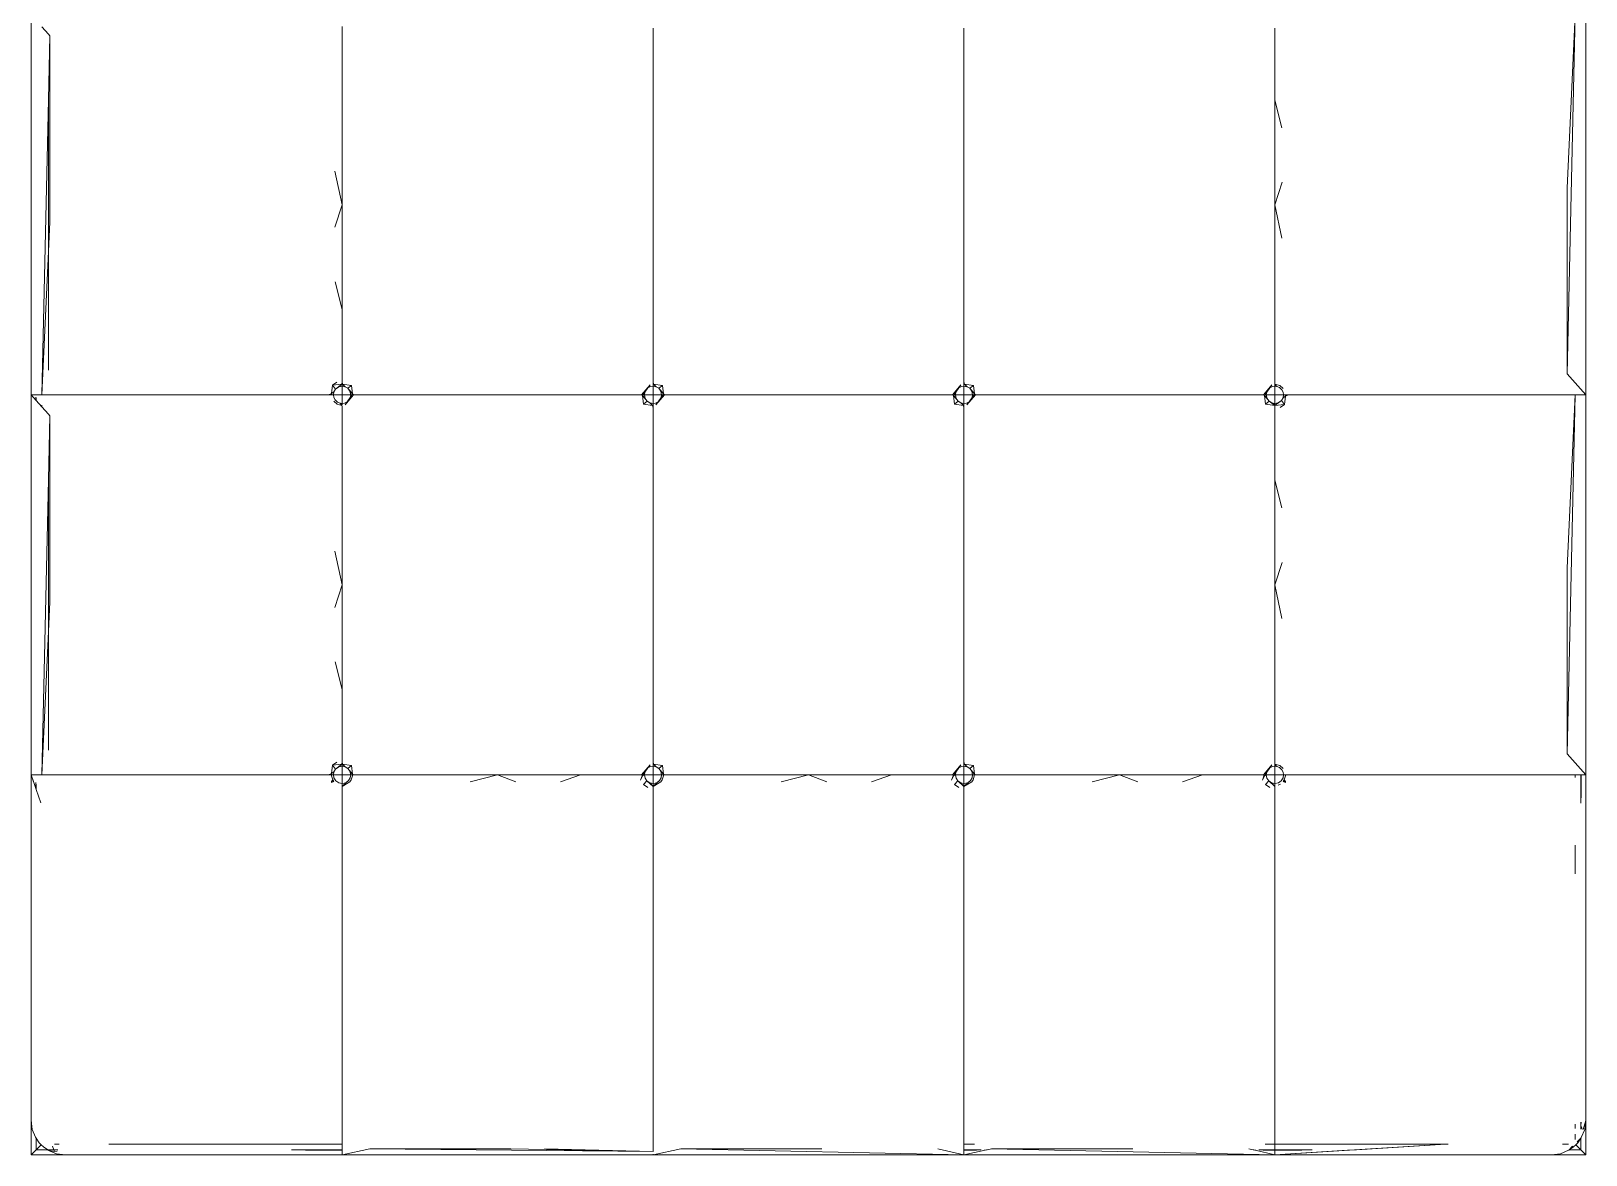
# Model space of a CAD drawing. Header units: metres. Extents: x 44.7 to 67.2, y 8.3 to 25.4.
# Drawn here: x 61.1624 to 61.6124, y 16.4365 to 16.7617 of the extents above; entities that cross this region are included whole.
import ezdxf

# ---------------------------------------------------------------- set-up
doc = ezdxf.new("R2010")
doc.units = ezdxf.units.M
doc.layers.add('0A_MOBILIARIO', color=6, linetype='Continuous', lineweight=5)

msp = doc.modelspace()

# ---------------------------------------------------------------- linework, layer by layer
at = {"layer": '0A_MOBILIARIO'}
for p, q in [((61.16244, 16.76647), (61.16244, 16.65647)), ((61.16249, 16.65647), (61.16244, 16.76647)), ((61.16552, 16.763), (61.16744, 16.76085)), ((61.25244, 16.76312), (61.25244, 16.71147)), ((61.34244, 16.76257), (61.34244, 16.66037)), ((61.43244, 16.66037), (61.43244, 16.76257)), ((61.52244, 16.76257), (61.52244, 16.74176)), ((61.60703, 16.66254), (61.60932, 16.76647)), ((61.60705, 16.71638), (61.60932, 16.76647)), ((61.61239, 16.76647), (61.61244, 16.65647)), ((61.61244, 16.65647), (61.61244, 16.76647)), ((61.16744, 16.76093), (61.16744, 16.76085)), ((61.16744, 16.76085), (61.16784, 16.7604)), ((61.16784, 16.7604), (61.16744, 16.74198)), ((61.16784, 16.7604), (61.16782, 16.70656)), ((61.16744, 16.74198), (61.16556, 16.65647)), ((61.16744, 16.74198), (61.16744, 16.698)), ((61.52244, 16.71147), (61.52244, 16.74176)), ((61.52244, 16.74176), (61.52446, 16.73379)), ((61.25039, 16.72117), (61.25244, 16.71147)), ((61.52449, 16.71798), (61.52244, 16.71147)), ((61.60703, 16.66254), (61.60705, 16.71638)), ((61.25038, 16.70496), (61.25244, 16.71147)), ((61.25244, 16.71147), (61.25244, 16.68118)), ((61.52448, 16.70177), (61.52244, 16.71147)), ((61.52244, 16.71147), (61.52244, 16.65982)), ((61.16782, 16.70656), (61.16744, 16.698)), ((61.16744, 16.698), (61.16556, 16.65647)), ((61.16744, 16.698), (61.16744, 16.66361)), ((61.25244, 16.68118), (61.25041, 16.68915)), ((61.25244, 16.68118), (61.25244, 16.66037)), ((61.24939, 16.65688), (61.24967, 16.65924)), ((61.24967, 16.65924), (61.25094, 16.6601)), ((61.24967, 16.65924), (61.25054, 16.65985)), ((61.24967, 16.65924), (61.2524, 16.65957)), ((61.24967, 16.65924), (61.25057, 16.65813)), ((61.25054, 16.65985), (61.25094, 16.6601)), ((61.2524, 16.65957), (61.25057, 16.65813)), ((61.2524, 16.65957), (61.25147, 16.65877)), ((61.25244, 16.66037), (61.2524, 16.65957)), ((61.25244, 16.65934), (61.2524, 16.65957)), ((61.25254, 16.65957), (61.2524, 16.65957)), ((61.25244, 16.66037), (61.25254, 16.65957)), ((61.25244, 16.65934), (61.25244, 16.66037)), ((61.25244, 16.65982), (61.25244, 16.66037)), ((61.25244, 16.65934), (61.25244, 16.65982)), ((61.25244, 16.65982), (61.25254, 16.65957)), ((61.25244, 16.65934), (61.25254, 16.65957)), ((61.25254, 16.65957), (61.25244, 16.65897)), ((61.25244, 16.65897), (61.25244, 16.65934)), ((61.25254, 16.65957), (61.25515, 16.6592)), ((61.25332, 16.65881), (61.25254, 16.65957)), ((61.25515, 16.6592), (61.25409, 16.65835)), ((61.25515, 16.6592), (61.2555, 16.65671)), ((61.3391, 16.65647), (61.34157, 16.65941)), ((61.34015, 16.65747), (61.34157, 16.65941)), ((61.34157, 16.65941), (61.34092, 16.65846)), ((61.34244, 16.66037), (61.34254, 16.65957)), ((61.34244, 16.66037), (61.34244, 16.65934)), ((61.34244, 16.65982), (61.34254, 16.65957)), ((61.34244, 16.65934), (61.34254, 16.65957)), ((61.34244, 16.65934), (61.34244, 16.65897)), ((61.34254, 16.65957), (61.34515, 16.6592)), ((61.34332, 16.65881), (61.34254, 16.65957)), ((61.34515, 16.6592), (61.34409, 16.65835)), ((61.34515, 16.6592), (61.3455, 16.65671)), ((61.4291, 16.65647), (61.43157, 16.65941)), ((61.43015, 16.65747), (61.43157, 16.65941)), ((61.43157, 16.65941), (61.43092, 16.65846)), ((61.43244, 16.66037), (61.43254, 16.65957)), ((61.43244, 16.66037), (61.43244, 16.65934)), ((61.43244, 16.65982), (61.43254, 16.65957)), ((61.43244, 16.65934), (61.43254, 16.65957)), ((61.43244, 16.65897), (61.43244, 16.65934)), ((61.43254, 16.65957), (61.43515, 16.6592)), ((61.43332, 16.65881), (61.43254, 16.65957)), ((61.43515, 16.6592), (61.43409, 16.65835)), ((61.43515, 16.6592), (61.4355, 16.65671)), ((61.5191, 16.65647), (61.52157, 16.65941)), ((61.52015, 16.65747), (61.52157, 16.65941)), ((61.52157, 16.65941), (61.52092, 16.65846)), ((61.52244, 16.65982), (61.52245, 16.65958)), ((61.52244, 16.65982), (61.52245, 16.65958)), ((61.52245, 16.65958), (61.52244, 16.65934)), ((61.52245, 16.65958), (61.52244, 16.65934)), ((61.52244, 16.65934), (61.52244, 16.65897)), ((61.52301, 16.65891), (61.52244, 16.65934)), ((61.52245, 16.65958), (61.52385, 16.6592)), ((61.52245, 16.65958), (61.52301, 16.65891)), ((61.52486, 16.65833), (61.52385, 16.6592)), ((61.60703, 16.66254), (61.61244, 16.65647)), ((61.61239, 16.65647), (61.60703, 16.66254)), ((61.16249, 16.65647), (61.16244, 16.65647)), ((61.16244, 16.65647), (61.16244, 16.54647)), ((61.16249, 16.54647), (61.16244, 16.65647)), ((61.16378, 16.65496), (61.16244, 16.65647)), ((61.16249, 16.65647), (61.16378, 16.65496)), ((61.16249, 16.65647), (61.16556, 16.65647)), ((61.16378, 16.65496), (61.16378, 16.65577)), ((61.1639, 16.65482), (61.16378, 16.65496)), ((61.1639, 16.65482), (61.1639, 16.65561)), ((61.16552, 16.65303), (61.1639, 16.65482)), ((61.24853, 16.65647), (61.16556, 16.65647)), ((61.24853, 16.65647), (61.24939, 16.65688)), ((61.24853, 16.65647), (61.24958, 16.65647)), ((61.2491, 16.65647), (61.24939, 16.65688)), ((61.25008, 16.65731), (61.24939, 16.65688)), ((61.24958, 16.65647), (61.24939, 16.65688)), ((61.24958, 16.65647), (61.24994, 16.65647)), ((61.25008, 16.65731), (61.24994, 16.65647)), ((61.24994, 16.65647), (61.25244, 16.65647)), ((61.24994, 16.65647), (61.25005, 16.65571)), ((61.25001, 16.65461), (61.25102, 16.65374)), ((61.25005, 16.65571), (61.25041, 16.65501)), ((61.25057, 16.65813), (61.25008, 16.65731)), ((61.25041, 16.65501), (61.25116, 16.65432)), ((61.25147, 16.65877), (61.25057, 16.65813)), ((61.25244, 16.65897), (61.25147, 16.65877)), ((61.25332, 16.65881), (61.25244, 16.65897)), ((61.25244, 16.65647), (61.25244, 16.65897)), ((61.25244, 16.65647), (61.25494, 16.65647)), ((61.25244, 16.65397), (61.25244, 16.65647)), ((61.25577, 16.65647), (61.2533, 16.65353)), ((61.25473, 16.65547), (61.2533, 16.65353)), ((61.25409, 16.65835), (61.25332, 16.65881)), ((61.25395, 16.65448), (61.25478, 16.65571)), ((61.25395, 16.65448), (61.25473, 16.65547)), ((61.25468, 16.65757), (61.25409, 16.65835)), ((61.2555, 16.65671), (61.25409, 16.65835)), ((61.25494, 16.65647), (61.25468, 16.65757)), ((61.2555, 16.65671), (61.25468, 16.65757)), ((61.25473, 16.65547), (61.25529, 16.65647)), ((61.25473, 16.65547), (61.25478, 16.65571)), ((61.25478, 16.65571), (61.25494, 16.65647)), ((61.25478, 16.65571), (61.25529, 16.65647)), ((61.25494, 16.65647), (61.25529, 16.65647)), ((61.25529, 16.65647), (61.2555, 16.65671)), ((61.25529, 16.65647), (61.25577, 16.65647)), ((61.2555, 16.65671), (61.25577, 16.65647)), ((61.25577, 16.65647), (61.3391, 16.65647)), ((61.3391, 16.65647), (61.33959, 16.65647)), ((61.33938, 16.65623), (61.3391, 16.65647)), ((61.33959, 16.65647), (61.33938, 16.65623)), ((61.33938, 16.65623), (61.34019, 16.65537)), ((61.33938, 16.65623), (61.34079, 16.65459)), ((61.33973, 16.65374), (61.33938, 16.65623)), ((61.34015, 16.65747), (61.33959, 16.65647)), ((61.3401, 16.65722), (61.33959, 16.65647)), ((61.33959, 16.65647), (61.33994, 16.65647)), ((61.33973, 16.65374), (61.34079, 16.65459)), ((61.3401, 16.65722), (61.33994, 16.65647)), ((61.33994, 16.65647), (61.34019, 16.65537)), ((61.33994, 16.65647), (61.34244, 16.65647)), ((61.34092, 16.65846), (61.3401, 16.65722)), ((61.34015, 16.65747), (61.3401, 16.65722)), ((61.34092, 16.65846), (61.34015, 16.65747)), ((61.34019, 16.65537), (61.34079, 16.65459)), ((61.34079, 16.65459), (61.34155, 16.65413)), ((61.34174, 16.65887), (61.34092, 16.65846)), ((61.34244, 16.65897), (61.34174, 16.65887)), ((61.34332, 16.65881), (61.34244, 16.65897)), ((61.34244, 16.65897), (61.34244, 16.65647)), ((61.34244, 16.65647), (61.34244, 16.65397)), ((61.34494, 16.65647), (61.34244, 16.65647)), ((61.34577, 16.65647), (61.3433, 16.65353)), ((61.34473, 16.65547), (61.3433, 16.65353)), ((61.34409, 16.65835), (61.34332, 16.65881)), ((61.34395, 16.65448), (61.34478, 16.65571)), ((61.34395, 16.65448), (61.34473, 16.65547)), ((61.34468, 16.65757), (61.34409, 16.65835)), ((61.3455, 16.65671), (61.34409, 16.65835)), ((61.34494, 16.65647), (61.34468, 16.65757)), ((61.3455, 16.65671), (61.34468, 16.65757)), ((61.34473, 16.65547), (61.34529, 16.65647)), ((61.34473, 16.65547), (61.34478, 16.65571)), ((61.34478, 16.65571), (61.34494, 16.65647)), ((61.34478, 16.65571), (61.34529, 16.65647)), ((61.34529, 16.65647), (61.34494, 16.65647)), ((61.34529, 16.65647), (61.3455, 16.65671)), ((61.34577, 16.65647), (61.34529, 16.65647)), ((61.3455, 16.65671), (61.34577, 16.65647)), ((61.4291, 16.65647), (61.34577, 16.65647)), ((61.42959, 16.65647), (61.4291, 16.65647)), ((61.42938, 16.65623), (61.4291, 16.65647)), ((61.42959, 16.65647), (61.42938, 16.65623)), ((61.42938, 16.65623), (61.43019, 16.65537)), ((61.42938, 16.65623), (61.43079, 16.65459)), ((61.42973, 16.65374), (61.42938, 16.65623)), ((61.43015, 16.65747), (61.42959, 16.65647)), ((61.4301, 16.65722), (61.42959, 16.65647)), ((61.42994, 16.65647), (61.42959, 16.65647)), ((61.42973, 16.65374), (61.43079, 16.65459)), ((61.4301, 16.65722), (61.42994, 16.65647)), ((61.42994, 16.65647), (61.43019, 16.65537)), ((61.43244, 16.65647), (61.42994, 16.65647)), ((61.43092, 16.65846), (61.4301, 16.65722)), ((61.43015, 16.65747), (61.4301, 16.65722)), ((61.43092, 16.65846), (61.43015, 16.65747)), ((61.43019, 16.65537), (61.43079, 16.65459)), ((61.43079, 16.65459), (61.43155, 16.65413)), ((61.43174, 16.65887), (61.43092, 16.65846)), ((61.43244, 16.65897), (61.43174, 16.65887)), ((61.43244, 16.65647), (61.43244, 16.65897)), ((61.43332, 16.65881), (61.43244, 16.65897)), ((61.43244, 16.65647), (61.43494, 16.65647)), ((61.43244, 16.65397), (61.43244, 16.65647)), ((61.43577, 16.65647), (61.4333, 16.65353)), ((61.43473, 16.65547), (61.4333, 16.65353)), ((61.43409, 16.65835), (61.43332, 16.65881)), ((61.43395, 16.65448), (61.43478, 16.65571)), ((61.43395, 16.65448), (61.43473, 16.65547)), ((61.43468, 16.65757), (61.43409, 16.65835)), ((61.4355, 16.65671), (61.43409, 16.65835)), ((61.43494, 16.65647), (61.43468, 16.65757)), ((61.4355, 16.65671), (61.43468, 16.65757)), ((61.43473, 16.65547), (61.43529, 16.65647)), ((61.43473, 16.65547), (61.43478, 16.65571)), ((61.43478, 16.65571), (61.43494, 16.65647)), ((61.43478, 16.65571), (61.43529, 16.65647)), ((61.43494, 16.65647), (61.43529, 16.65647)), ((61.43529, 16.65647), (61.4355, 16.65671)), ((61.43529, 16.65647), (61.43577, 16.65647)), ((61.4355, 16.65671), (61.43577, 16.65647)), ((61.43577, 16.65647), (61.5191, 16.65647)), ((61.5191, 16.65647), (61.51959, 16.65647)), ((61.51938, 16.65623), (61.5191, 16.65647)), ((61.51959, 16.65647), (61.51938, 16.65623)), ((61.51938, 16.65623), (61.52019, 16.65537)), ((61.51938, 16.65623), (61.52079, 16.65459)), ((61.51973, 16.65374), (61.51938, 16.65623)), ((61.52015, 16.65747), (61.51959, 16.65647)), ((61.5201, 16.65722), (61.51959, 16.65647)), ((61.51959, 16.65647), (61.51994, 16.65647)), ((61.51973, 16.65374), (61.52079, 16.65459)), ((61.5201, 16.65722), (61.51994, 16.65647)), ((61.51994, 16.65647), (61.52019, 16.65537)), ((61.51994, 16.65647), (61.52244, 16.65647)), ((61.52092, 16.65846), (61.5201, 16.65722)), ((61.52015, 16.65747), (61.5201, 16.65722)), ((61.52092, 16.65846), (61.52015, 16.65747)), ((61.52019, 16.65537), (61.52079, 16.65459)), ((61.52079, 16.65459), (61.52155, 16.65413)), ((61.52079, 16.65459), (61.52244, 16.65337)), ((61.52174, 16.65887), (61.52092, 16.65846)), ((61.52244, 16.65897), (61.52174, 16.65887)), ((61.52244, 16.65897), (61.52244, 16.65647)), ((61.52301, 16.65891), (61.52244, 16.65897)), ((61.52244, 16.65647), (61.52494, 16.65647)), ((61.52244, 16.65397), (61.52244, 16.65647)), ((61.52244, 16.65337), (61.5243, 16.65481)), ((61.52372, 16.65862), (61.52301, 16.65891)), ((61.52341, 16.65417), (61.5243, 16.65481)), ((61.52447, 16.65793), (61.52372, 16.65862)), ((61.5243, 16.65481), (61.52479, 16.65563)), ((61.5252, 16.6537), (61.5243, 16.65481)), ((61.52482, 16.65723), (61.52447, 16.65793)), ((61.52479, 16.65563), (61.52494, 16.65647)), ((61.52479, 16.65563), (61.52549, 16.65606)), ((61.52494, 16.65647), (61.52482, 16.65723)), ((61.52494, 16.65647), (61.52529, 16.65647)), ((61.52549, 16.65606), (61.5252, 16.6537)), ((61.52529, 16.65647), (61.52549, 16.65606)), ((61.52529, 16.65647), (61.52635, 16.65647)), ((61.52635, 16.65647), (61.52549, 16.65606)), ((61.52577, 16.65647), (61.52549, 16.65606)), ((61.52635, 16.65647), (61.60932, 16.65647)), ((61.60703, 16.55254), (61.60932, 16.65647)), ((61.60705, 16.60638), (61.60932, 16.65647)), ((61.61239, 16.65647), (61.60932, 16.65647)), ((61.61244, 16.65647), (61.61239, 16.65647)), ((61.61239, 16.65647), (61.61244, 16.54647)), ((61.61244, 16.54647), (61.61244, 16.65647)), ((61.16552, 16.65346), (61.16552, 16.65303)), ((61.16552, 16.65303), (61.16552, 16.653)), ((61.16552, 16.653), (61.16744, 16.65085)), ((61.16744, 16.65093), (61.16744, 16.65085)), ((61.16744, 16.65085), (61.16784, 16.6504)), ((61.16784, 16.6504), (61.16744, 16.63199)), ((61.16784, 16.6504), (61.16782, 16.59656)), ((61.25242, 16.65336), (61.25102, 16.65374)), ((61.25116, 16.65432), (61.25187, 16.65403)), ((61.25187, 16.65403), (61.25244, 16.65397)), ((61.25242, 16.65336), (61.25187, 16.65403)), ((61.25187, 16.65403), (61.25244, 16.65359)), ((61.25242, 16.65336), (61.25244, 16.65359)), ((61.25242, 16.65336), (61.25244, 16.65359)), ((61.25244, 16.65312), (61.25242, 16.65336)), ((61.25244, 16.65312), (61.25242, 16.65336)), ((61.25244, 16.65397), (61.25313, 16.65407)), ((61.25244, 16.65359), (61.25244, 16.65397)), ((61.25244, 16.60147), (61.25244, 16.65312)), ((61.25313, 16.65407), (61.25395, 16.65448)), ((61.2533, 16.65353), (61.25395, 16.65448)), ((61.34233, 16.65337), (61.33973, 16.65374)), ((61.34155, 16.65413), (61.34244, 16.65397)), ((61.34155, 16.65413), (61.34233, 16.65337)), ((61.34244, 16.65359), (61.34233, 16.65337)), ((61.34244, 16.65257), (61.34233, 16.65337)), ((61.34244, 16.65312), (61.34233, 16.65337)), ((61.34244, 16.65397), (61.34313, 16.65407)), ((61.34244, 16.65397), (61.34244, 16.65359)), ((61.34244, 16.65257), (61.34244, 16.65359)), ((61.34244, 16.65257), (61.34244, 16.55037)), ((61.34313, 16.65407), (61.34395, 16.65448)), ((61.3433, 16.65353), (61.34395, 16.65448)), ((61.43233, 16.65337), (61.42973, 16.65374)), ((61.43155, 16.65413), (61.43244, 16.65397)), ((61.43155, 16.65413), (61.43233, 16.65337)), ((61.43244, 16.65359), (61.43233, 16.65337)), ((61.43244, 16.65257), (61.43233, 16.65337)), ((61.43244, 16.65312), (61.43233, 16.65337)), ((61.43244, 16.65397), (61.43313, 16.65407)), ((61.43244, 16.65359), (61.43244, 16.65397)), ((61.43244, 16.65257), (61.43244, 16.65359)), ((61.43244, 16.55037), (61.43244, 16.65257)), ((61.43313, 16.65407), (61.43395, 16.65448)), ((61.4333, 16.65353), (61.43395, 16.65448)), ((61.52244, 16.65337), (61.51973, 16.65374)), ((61.52155, 16.65413), (61.52244, 16.65397)), ((61.52155, 16.65413), (61.52244, 16.65359)), ((61.52155, 16.65413), (61.52244, 16.65337)), ((61.52244, 16.65397), (61.52341, 16.65417)), ((61.52244, 16.65337), (61.52341, 16.65417)), ((61.52244, 16.65397), (61.52244, 16.65359)), ((61.5252, 16.6537), (61.52244, 16.65337)), ((61.52244, 16.65337), (61.52244, 16.65359)), ((61.52244, 16.65359), (61.52244, 16.65312)), ((61.52244, 16.65359), (61.52244, 16.65337)), ((61.52244, 16.63176), (61.52244, 16.65337)), ((61.52244, 16.65312), (61.52244, 16.65337)), ((61.52244, 16.65312), (61.52244, 16.65257)), ((61.5252, 16.6537), (61.52393, 16.65284)), ((61.52434, 16.65309), (61.52393, 16.65284)), ((61.5252, 16.6537), (61.52434, 16.65309)), ((61.16744, 16.63199), (61.16556, 16.54647)), ((61.16744, 16.63199), (61.16744, 16.58801)), ((61.52244, 16.63176), (61.52446, 16.62379)), ((61.52244, 16.63176), (61.52244, 16.60147)), ((61.25039, 16.61117), (61.25244, 16.60147)), ((61.52449, 16.60798), (61.52244, 16.60147)), ((61.60703, 16.55254), (61.60705, 16.60638)), ((61.25038, 16.59496), (61.25244, 16.60147)), ((61.25244, 16.60147), (61.25244, 16.57118)), ((61.52448, 16.59177), (61.52244, 16.60147)), ((61.52244, 16.60147), (61.52244, 16.54983)), ((61.16782, 16.59656), (61.16744, 16.58801)), ((61.16744, 16.58801), (61.16556, 16.54647)), ((61.16744, 16.58801), (61.16744, 16.55361)), ((61.25244, 16.57118), (61.25041, 16.57915)), ((61.25244, 16.55037), (61.25244, 16.57118)), ((61.60703, 16.55254), (61.61244, 16.54647)), ((61.61239, 16.54647), (61.60703, 16.55254)), ((61.24852, 16.54647), (61.24939, 16.54688)), ((61.2491, 16.54647), (61.24939, 16.54688)), ((61.24939, 16.54688), (61.24967, 16.54924)), ((61.25008, 16.54731), (61.24939, 16.54688)), ((61.24958, 16.54647), (61.24939, 16.54688)), ((61.24967, 16.54924), (61.25094, 16.5501)), ((61.24967, 16.54924), (61.25054, 16.54985)), ((61.24967, 16.54924), (61.2524, 16.54957)), ((61.24967, 16.54924), (61.25057, 16.54813)), ((61.25008, 16.54731), (61.24994, 16.54647)), ((61.25057, 16.54813), (61.25008, 16.54731)), ((61.25054, 16.54985), (61.25094, 16.5501)), ((61.2524, 16.54957), (61.25057, 16.54813)), ((61.25147, 16.54877), (61.25057, 16.54813)), ((61.2524, 16.54957), (61.25147, 16.54877)), ((61.25244, 16.54897), (61.25147, 16.54877)), ((61.25244, 16.55037), (61.2524, 16.54957)), ((61.25244, 16.54934), (61.2524, 16.54957)), ((61.25254, 16.54957), (61.2524, 16.54957)), ((61.25244, 16.55037), (61.25254, 16.54957)), ((61.25244, 16.54934), (61.25244, 16.55037)), ((61.25244, 16.54982), (61.25244, 16.55037)), ((61.25244, 16.54934), (61.25244, 16.54982)), ((61.25244, 16.54982), (61.25254, 16.54957)), ((61.25244, 16.54934), (61.25254, 16.54957)), ((61.25254, 16.54957), (61.25244, 16.54897)), ((61.25244, 16.54897), (61.25244, 16.54934)), ((61.25332, 16.54881), (61.25244, 16.54897)), ((61.25244, 16.54647), (61.25244, 16.54897)), ((61.25254, 16.54957), (61.25515, 16.5492)), ((61.25332, 16.54881), (61.25254, 16.54957)), ((61.25409, 16.54835), (61.25332, 16.54881)), ((61.25515, 16.5492), (61.25409, 16.54835)), ((61.25468, 16.54757), (61.25409, 16.54835)), ((61.2555, 16.54671), (61.25409, 16.54835)), ((61.25494, 16.54647), (61.25468, 16.54757)), ((61.2555, 16.54671), (61.25468, 16.54757)), ((61.25515, 16.5492), (61.2555, 16.54671)), ((61.25529, 16.54647), (61.2555, 16.54671)), ((61.2555, 16.54671), (61.25577, 16.54647)), ((61.3391, 16.54647), (61.34157, 16.54941)), ((61.34015, 16.54747), (61.33959, 16.54647)), ((61.3401, 16.54722), (61.33959, 16.54647)), ((61.3401, 16.54722), (61.33994, 16.54647)), ((61.34092, 16.54846), (61.3401, 16.54722)), ((61.34015, 16.54747), (61.3401, 16.54722)), ((61.34015, 16.54747), (61.34157, 16.54941)), ((61.34092, 16.54846), (61.34015, 16.54747)), ((61.34157, 16.54941), (61.34092, 16.54846)), ((61.34174, 16.54887), (61.34092, 16.54846)), ((61.34244, 16.54897), (61.34174, 16.54887)), ((61.34244, 16.55037), (61.34254, 16.54957)), ((61.34244, 16.54934), (61.34244, 16.55037)), ((61.34244, 16.54982), (61.34254, 16.54957)), ((61.34244, 16.54934), (61.34254, 16.54957)), ((61.34244, 16.54934), (61.34244, 16.54897)), ((61.34332, 16.54881), (61.34244, 16.54897)), ((61.34244, 16.54897), (61.34244, 16.54647)), ((61.34254, 16.54957), (61.34515, 16.5492)), ((61.34332, 16.54881), (61.34254, 16.54957)), ((61.34409, 16.54835), (61.34332, 16.54881)), ((61.34515, 16.5492), (61.34409, 16.54835)), ((61.34468, 16.54757), (61.34409, 16.54835)), ((61.3455, 16.54671), (61.34409, 16.54835)), ((61.34494, 16.54647), (61.34468, 16.54757)), ((61.3455, 16.54671), (61.34468, 16.54757)), ((61.34515, 16.5492), (61.3455, 16.54671)), ((61.34529, 16.54647), (61.3455, 16.54671)), ((61.3455, 16.54671), (61.34577, 16.54647)), ((61.4291, 16.54647), (61.43157, 16.54941)), ((61.43015, 16.54747), (61.42959, 16.54647)), ((61.4301, 16.54722), (61.42959, 16.54647)), ((61.4301, 16.54722), (61.42994, 16.54647)), ((61.43092, 16.54846), (61.4301, 16.54722)), ((61.43015, 16.54747), (61.4301, 16.54722)), ((61.43015, 16.54747), (61.43157, 16.54941)), ((61.43092, 16.54846), (61.43015, 16.54747)), ((61.43157, 16.54941), (61.43092, 16.54846)), ((61.43174, 16.54887), (61.43092, 16.54846)), ((61.43244, 16.54897), (61.43174, 16.54887)), ((61.43244, 16.55037), (61.43254, 16.54957)), ((61.43244, 16.55037), (61.43244, 16.54934)), ((61.43244, 16.54982), (61.43254, 16.54957)), ((61.43244, 16.54934), (61.43254, 16.54957)), ((61.43244, 16.54897), (61.43244, 16.54934)), ((61.43332, 16.54881), (61.43244, 16.54897)), ((61.43244, 16.54647), (61.43244, 16.54897)), ((61.43254, 16.54957), (61.43515, 16.5492)), ((61.43332, 16.54881), (61.43254, 16.54957)), ((61.43409, 16.54835), (61.43332, 16.54881)), ((61.43515, 16.5492), (61.43409, 16.54835)), ((61.43468, 16.54757), (61.43409, 16.54835)), ((61.4355, 16.54671), (61.43409, 16.54835)), ((61.43494, 16.54647), (61.43468, 16.54757)), ((61.4355, 16.54671), (61.43468, 16.54757)), ((61.43515, 16.5492), (61.4355, 16.54671)), ((61.43529, 16.54647), (61.4355, 16.54671)), ((61.4355, 16.54671), (61.43577, 16.54647)), ((61.5191, 16.54647), (61.52157, 16.54941)), ((61.52015, 16.54747), (61.51959, 16.54647)), ((61.5201, 16.54722), (61.51959, 16.54647)), ((61.5201, 16.54722), (61.51994, 16.54647)), ((61.52092, 16.54846), (61.5201, 16.54722)), ((61.52015, 16.54747), (61.5201, 16.54722)), ((61.52015, 16.54747), (61.52157, 16.54941)), ((61.52092, 16.54846), (61.52015, 16.54747)), ((61.52157, 16.54941), (61.52092, 16.54846)), ((61.52174, 16.54887), (61.52092, 16.54846)), ((61.52244, 16.54897), (61.52174, 16.54887)), ((61.52245, 16.54958), (61.52244, 16.54983)), ((61.52244, 16.54983), (61.52245, 16.54958)), ((61.52244, 16.54935), (61.52245, 16.54958)), ((61.52245, 16.54958), (61.52244, 16.54935)), ((61.52244, 16.54897), (61.52244, 16.54935)), ((61.52301, 16.54891), (61.52244, 16.54935)), ((61.52244, 16.54647), (61.52244, 16.54897)), ((61.52301, 16.54891), (61.52244, 16.54897)), ((61.52245, 16.54958), (61.52385, 16.5492)), ((61.52245, 16.54958), (61.52301, 16.54891)), ((61.52372, 16.54862), (61.52301, 16.54891)), ((61.52447, 16.54793), (61.52372, 16.54862)), ((61.52486, 16.54833), (61.52385, 16.5492)), ((61.52482, 16.54723), (61.52447, 16.54793)), ((61.52494, 16.54647), (61.52482, 16.54723)), ((61.16244, 16.54647), (61.16244, 16.44647)), ((61.16244, 16.54647), (61.16378, 16.54255)), ((61.16249, 16.54647), (61.16244, 16.54647)), ((61.16249, 16.54647), (61.16378, 16.54263)), ((61.16249, 16.54647), (61.16556, 16.54647)), ((61.16378, 16.54263), (61.16378, 16.54429)), ((61.16378, 16.54255), (61.16378, 16.54263)), ((61.16378, 16.54255), (61.1639, 16.54226)), ((61.1639, 16.54226), (61.1639, 16.54377)), ((61.1639, 16.54219), (61.1639, 16.54226)), ((61.1639, 16.54219), (61.16521, 16.53837)), ((61.24852, 16.54647), (61.16556, 16.54647)), ((61.24925, 16.54647), (61.24852, 16.54647)), ((61.24925, 16.54647), (61.24981, 16.54499)), ((61.24958, 16.54647), (61.24925, 16.54647)), ((61.24937, 16.54458), (61.24981, 16.54499)), ((61.24943, 16.54442), (61.24937, 16.54458)), ((61.24943, 16.54442), (61.24981, 16.54499)), ((61.24943, 16.54426), (61.25003, 16.54458)), ((61.25003, 16.54458), (61.24943, 16.54442)), ((61.24943, 16.54426), (61.24943, 16.54442)), ((61.24994, 16.54647), (61.24958, 16.54647)), ((61.24981, 16.54499), (61.25003, 16.54458)), ((61.25244, 16.54647), (61.24994, 16.54647)), ((61.24994, 16.54647), (61.2501, 16.54559)), ((61.2501, 16.54559), (61.25063, 16.54474)), ((61.25063, 16.54474), (61.25146, 16.54417)), ((61.25146, 16.54417), (61.25244, 16.54397)), ((61.25494, 16.54647), (61.25244, 16.54647)), ((61.25244, 16.54397), (61.25244, 16.54647)), ((61.25472, 16.54445), (61.25244, 16.54312)), ((61.25244, 16.54397), (61.25351, 16.54421)), ((61.25244, 16.54312), (61.25351, 16.54421)), ((61.25244, 16.54397), (61.25244, 16.54312)), ((61.25244, 16.43955), (61.25244, 16.54312)), ((61.25351, 16.54421), (61.2543, 16.5448)), ((61.2543, 16.5448), (61.25477, 16.54557)), ((61.25472, 16.54445), (61.25511, 16.545)), ((61.25477, 16.54557), (61.25494, 16.54647)), ((61.25529, 16.54647), (61.25494, 16.54647)), ((61.25552, 16.54647), (61.25511, 16.545)), ((61.25552, 16.54647), (61.25529, 16.54647)), ((61.25577, 16.54647), (61.25552, 16.54647)), ((61.25577, 16.54647), (61.29744, 16.54647)), ((61.28951, 16.54447), (61.29744, 16.54647)), ((61.29744, 16.54647), (61.32149, 16.54647)), ((61.30275, 16.54447), (61.29744, 16.54647)), ((61.32149, 16.54647), (61.31564, 16.5445)), ((61.32149, 16.54647), (61.3391, 16.54647)), ((61.33883, 16.54497), (61.33936, 16.54647)), ((61.33937, 16.54623), (61.33883, 16.54497)), ((61.33936, 16.54647), (61.3391, 16.54647)), ((61.33959, 16.54647), (61.33936, 16.54647)), ((61.33936, 16.54647), (61.33937, 16.54623)), ((61.33937, 16.54623), (61.33994, 16.54647)), ((61.33994, 16.54647), (61.33959, 16.54647)), ((61.33968, 16.54369), (61.34067, 16.5447)), ((61.34094, 16.54284), (61.33968, 16.54369)), ((61.34244, 16.54647), (61.33994, 16.54647)), ((61.33994, 16.54647), (61.34013, 16.54551)), ((61.34013, 16.54551), (61.34067, 16.5447)), ((61.34067, 16.5447), (61.34148, 16.54416)), ((61.34067, 16.5447), (61.34244, 16.54312)), ((61.34148, 16.54416), (61.34244, 16.54397)), ((61.34148, 16.54416), (61.34244, 16.54312)), ((61.34244, 16.54647), (61.34244, 16.54397)), ((61.34494, 16.54647), (61.34244, 16.54647)), ((61.34472, 16.54445), (61.34244, 16.54312)), ((61.34244, 16.54397), (61.34351, 16.54421)), ((61.34244, 16.54312), (61.34351, 16.54421)), ((61.34244, 16.54397), (61.34244, 16.54312)), ((61.34244, 16.43748), (61.34244, 16.54312)), ((61.34351, 16.54421), (61.3443, 16.5448)), ((61.3443, 16.5448), (61.34477, 16.54557)), ((61.34472, 16.54445), (61.34511, 16.545)), ((61.34477, 16.54557), (61.34494, 16.54647)), ((61.34529, 16.54647), (61.34494, 16.54647)), ((61.34552, 16.54647), (61.34511, 16.545)), ((61.34552, 16.54647), (61.34529, 16.54647)), ((61.34577, 16.54647), (61.34552, 16.54647)), ((61.38744, 16.54647), (61.34577, 16.54647)), ((61.37951, 16.54447), (61.38744, 16.54647)), ((61.38744, 16.54647), (61.41149, 16.54647)), ((61.39275, 16.54447), (61.38744, 16.54647)), ((61.41149, 16.54647), (61.40564, 16.5445)), ((61.4291, 16.54647), (61.41149, 16.54647)), ((61.42883, 16.54497), (61.42936, 16.54647)), ((61.42937, 16.54623), (61.42883, 16.54497)), ((61.42936, 16.54647), (61.4291, 16.54647)), ((61.42959, 16.54647), (61.42936, 16.54647)), ((61.42936, 16.54647), (61.42937, 16.54623)), ((61.42937, 16.54623), (61.42994, 16.54647)), ((61.42994, 16.54647), (61.42959, 16.54647)), ((61.42968, 16.54369), (61.43067, 16.5447)), ((61.43094, 16.54284), (61.42968, 16.54369)), ((61.43244, 16.54647), (61.42994, 16.54647)), ((61.42994, 16.54647), (61.43013, 16.54551)), ((61.43013, 16.54551), (61.43067, 16.5447)), ((61.43067, 16.5447), (61.43148, 16.54416)), ((61.43067, 16.5447), (61.43244, 16.54312)), ((61.43148, 16.54416), (61.43244, 16.54397)), ((61.43148, 16.54416), (61.43244, 16.54312)), ((61.43494, 16.54647), (61.43244, 16.54647)), ((61.43244, 16.54397), (61.43244, 16.54647)), ((61.43473, 16.54445), (61.43244, 16.54312)), ((61.43244, 16.54397), (61.43351, 16.54421)), ((61.43244, 16.54312), (61.43351, 16.54421)), ((61.43244, 16.54397), (61.43244, 16.54312)), ((61.43244, 16.43955), (61.43244, 16.54312)), ((61.43351, 16.54421), (61.4343, 16.5448)), ((61.4343, 16.5448), (61.43478, 16.54557)), ((61.43473, 16.54445), (61.43511, 16.545)), ((61.43478, 16.54557), (61.43494, 16.54647)), ((61.43529, 16.54647), (61.43494, 16.54647)), ((61.43552, 16.54647), (61.43511, 16.545)), ((61.43552, 16.54647), (61.43529, 16.54647)), ((61.43577, 16.54647), (61.43552, 16.54647)), ((61.43577, 16.54647), (61.47744, 16.54647)), ((61.46952, 16.54447), (61.47744, 16.54647)), ((61.47744, 16.54647), (61.50148, 16.54647)), ((61.48275, 16.54447), (61.47744, 16.54647)), ((61.50148, 16.54647), (61.49565, 16.5445)), ((61.50148, 16.54647), (61.5191, 16.54647)), ((61.51883, 16.54497), (61.51936, 16.54647)), ((61.51937, 16.54623), (61.51883, 16.54497)), ((61.51936, 16.54647), (61.5191, 16.54647)), ((61.51959, 16.54647), (61.51936, 16.54647)), ((61.51936, 16.54647), (61.51937, 16.54623)), ((61.51937, 16.54623), (61.51994, 16.54647)), ((61.51994, 16.54647), (61.51959, 16.54647)), ((61.51968, 16.54369), (61.52067, 16.5447)), ((61.52095, 16.54284), (61.51968, 16.54369)), ((61.52244, 16.54647), (61.51994, 16.54647)), ((61.51994, 16.54647), (61.52013, 16.54551)), ((61.52013, 16.54551), (61.52067, 16.5447)), ((61.52067, 16.5447), (61.52148, 16.54416)), ((61.52067, 16.5447), (61.52244, 16.54312)), ((61.52148, 16.54416), (61.52244, 16.54397)), ((61.52148, 16.54416), (61.52244, 16.54312)), ((61.52494, 16.54647), (61.52244, 16.54647)), ((61.52244, 16.54647), (61.52244, 16.54397)), ((61.52244, 16.54397), (61.52342, 16.54417)), ((61.52244, 16.54397), (61.52244, 16.54312)), ((61.52244, 16.43955), (61.52244, 16.54312)), ((61.52339, 16.54351), (61.52404, 16.54381)), ((61.52342, 16.54417), (61.52424, 16.54474)), ((61.52424, 16.54474), (61.52478, 16.54559)), ((61.52478, 16.54559), (61.52494, 16.54647)), ((61.52506, 16.54499), (61.52485, 16.54458)), ((61.52545, 16.54426), (61.52485, 16.54458)), ((61.52545, 16.54442), (61.52485, 16.54458)), ((61.5255, 16.54458), (61.52485, 16.54458)), ((61.52529, 16.54647), (61.52494, 16.54647)), ((61.52563, 16.54647), (61.52506, 16.54499)), ((61.52506, 16.54499), (61.5255, 16.54458)), ((61.52563, 16.54647), (61.52529, 16.54647)), ((61.5255, 16.54458), (61.52545, 16.54442)), ((61.52545, 16.54442), (61.52545, 16.54426)), ((61.52577, 16.54647), (61.52563, 16.54647)), ((61.52636, 16.54647), (61.52577, 16.54647)), ((61.60935, 16.54647), (61.52636, 16.54647)), ((61.60935, 16.54568), (61.60935, 16.54647)), ((61.60935, 16.54647), (61.61097, 16.54647)), ((61.61097, 16.54647), (61.61097, 16.53827)), ((61.61097, 16.54647), (61.6111, 16.54647)), ((61.6111, 16.54647), (61.6111, 16.53984)), ((61.6111, 16.54647), (61.61239, 16.54647)), ((61.61244, 16.54647), (61.61239, 16.54647)), ((61.61239, 16.54647), (61.61244, 16.45664)), ((61.61244, 16.54647), (61.61244, 16.45664)), ((61.60935, 16.51787), (61.60935, 16.52609)), ((61.61236, 16.45664), (61.61244, 16.45664)), ((61.61244, 16.45664), (61.61244, 16.44647)), ((61.16244, 16.43647), (61.16244, 16.44647)), ((61.16244, 16.44647), (61.16248, 16.44582)), ((61.16244, 16.44647), (61.16252, 16.44584)), ((61.16248, 16.44582), (61.16252, 16.44584)), ((61.16256, 16.44554), (61.16248, 16.44582)), ((61.16252, 16.44584), (61.16256, 16.44554)), ((61.16256, 16.44554), (61.16279, 16.44382)), ((61.16375, 16.44157), (61.16279, 16.44382)), ((61.60935, 16.44409), (61.60935, 16.44535)), ((61.61097, 16.445), (61.61106, 16.44597)), ((61.61097, 16.44594), (61.61097, 16.445)), ((61.61097, 16.445), (61.61138, 16.44389)), ((61.61097, 16.445), (61.61097, 16.44393)), ((61.61208, 16.44382), (61.6111, 16.44147)), ((61.61163, 16.44387), (61.61244, 16.44647)), ((61.61208, 16.44382), (61.61244, 16.44647)), ((61.61244, 16.44647), (61.61244, 16.43647)), ((61.16375, 16.44157), (61.16378, 16.44147)), ((61.16382, 16.44141), (61.16378, 16.44147)), ((61.16384, 16.44137), (61.16382, 16.44141)), ((61.16384, 16.44137), (61.1639, 16.44128)), ((61.1639, 16.43793), (61.1639, 16.44128)), ((61.1639, 16.44128), (61.1648, 16.44001)), ((61.16539, 16.43942), (61.1639, 16.43793)), ((61.1648, 16.44001), (61.16539, 16.43942)), ((61.16539, 16.43942), (61.16598, 16.43883)), ((61.16598, 16.43883), (61.16725, 16.43793)), ((61.16903, 16.43793), (61.16863, 16.43903)), ((61.16921, 16.43955), (61.17061, 16.43955)), ((61.18492, 16.43955), (61.25244, 16.43955)), ((61.25244, 16.43955), (61.25244, 16.43793)), ((61.43244, 16.43955), (61.43544, 16.43955)), ((61.43244, 16.43793), (61.43244, 16.43955)), ((61.51961, 16.43955), (61.52244, 16.43955)), ((61.52244, 16.43955), (61.57194, 16.43955)), ((61.52244, 16.43955), (61.52244, 16.43793)), ((61.54545, 16.43793), (61.57194, 16.43955)), ((61.54602, 16.43793), (61.57194, 16.43955)), ((61.57194, 16.43955), (61.57253, 16.43958)), ((61.60567, 16.43955), (61.60738, 16.43955)), ((61.60756, 16.43793), (61.6086, 16.43897)), ((61.60879, 16.43888), (61.60763, 16.43793)), ((61.60763, 16.43793), (61.60889, 16.43883)), ((61.60889, 16.43883), (61.60948, 16.43942)), ((61.60935, 16.44092), (61.60935, 16.44251)), ((61.60948, 16.43942), (61.61007, 16.44001)), ((61.61097, 16.43793), (61.60948, 16.43942)), ((61.60988, 16.44025), (61.61097, 16.44134)), ((61.61097, 16.44128), (61.61001, 16.44009)), ((61.61007, 16.44001), (61.61097, 16.44128)), ((61.61097, 16.44142), (61.61097, 16.44134)), ((61.61097, 16.44134), (61.61102, 16.44139)), ((61.61097, 16.44128), (61.61104, 16.44137)), ((61.61097, 16.44134), (61.61097, 16.44128)), ((61.61097, 16.44128), (61.61097, 16.43793)), ((61.61104, 16.44137), (61.61106, 16.44141)), ((61.61106, 16.44141), (61.6111, 16.44147)), ((61.61107, 16.44144), (61.6111, 16.44147)), ((61.16244, 16.43647), (61.1639, 16.43793)), ((61.16244, 16.43647), (61.17244, 16.43647)), ((61.16725, 16.43793), (61.1639, 16.43793)), ((61.16725, 16.43793), (61.16734, 16.43787)), ((61.16744, 16.43781), (61.16734, 16.43787)), ((61.16903, 16.43793), (61.16741, 16.43793)), ((61.16751, 16.43779), (61.16744, 16.43781)), ((61.16979, 16.43682), (61.16751, 16.43779)), ((61.1692, 16.43746), (61.16751, 16.43779)), ((61.1692, 16.43746), (61.16903, 16.43793)), ((61.17013, 16.43793), (61.16903, 16.43793)), ((61.17001, 16.43755), (61.1692, 16.43746)), ((61.16979, 16.43682), (61.17244, 16.43647)), ((61.18333, 16.43647), (61.17244, 16.43647)), ((61.25244, 16.43653), (61.18333, 16.43647)), ((61.18333, 16.43647), (61.18333, 16.4365)), ((61.18333, 16.43647), (61.25244, 16.43647)), ((61.25244, 16.43793), (61.23777, 16.43793)), ((61.25244, 16.43781), (61.24183, 16.43781)), ((61.25244, 16.43653), (61.26044, 16.43821)), ((61.25244, 16.43647), (61.26044, 16.43821)), ((61.25244, 16.43793), (61.25244, 16.43781)), ((61.25244, 16.43653), (61.25244, 16.43781)), ((61.34244, 16.43653), (61.25244, 16.43647)), ((61.25244, 16.43647), (61.25244, 16.43653)), ((61.25244, 16.43647), (61.34244, 16.43647)), ((61.26044, 16.43821), (61.34244, 16.43748)), ((61.26044, 16.43821), (61.30132, 16.4382)), ((61.34244, 16.43748), (61.30132, 16.4382)), ((61.31099, 16.43821), (61.34244, 16.43748)), ((61.34244, 16.43653), (61.35044, 16.43821)), ((61.34244, 16.43647), (61.35044, 16.43821)), ((61.34244, 16.43673), (61.34244, 16.43653)), ((61.34244, 16.43653), (61.34244, 16.43647)), ((61.34244, 16.43647), (61.43244, 16.43647)), ((61.35044, 16.43821), (61.43244, 16.43647)), ((61.35044, 16.43821), (61.39132, 16.4382)), ((61.43244, 16.43653), (61.4249, 16.43821)), ((61.4249, 16.43821), (61.43244, 16.43647)), ((61.43739, 16.43793), (61.43244, 16.43793)), ((61.43244, 16.43781), (61.43244, 16.43793)), ((61.43602, 16.43781), (61.43244, 16.43781)), ((61.43244, 16.43653), (61.43853, 16.43781)), ((61.43244, 16.43647), (61.43853, 16.43781)), ((61.43244, 16.43653), (61.43244, 16.43781)), ((61.43244, 16.43647), (61.43244, 16.43653)), ((61.43244, 16.43647), (61.52244, 16.43647)), ((61.43853, 16.43781), (61.43828, 16.43781)), ((61.4386, 16.43781), (61.43853, 16.43781)), ((61.4386, 16.43781), (61.43912, 16.43793)), ((61.43912, 16.43793), (61.43895, 16.43793)), ((61.43917, 16.43793), (61.43912, 16.43793)), ((61.43917, 16.43793), (61.44044, 16.43821)), ((61.44044, 16.43821), (61.52244, 16.43647)), ((61.44044, 16.43821), (61.48132, 16.4382)), ((61.5161, 16.43793), (61.5149, 16.43821)), ((61.51615, 16.43793), (61.5161, 16.43793)), ((61.51631, 16.43793), (61.51615, 16.43793)), ((61.51664, 16.43781), (61.51615, 16.43793)), ((61.51671, 16.43781), (61.51664, 16.43781)), ((61.51694, 16.43781), (61.51671, 16.43781)), ((61.52244, 16.43653), (61.51671, 16.43781)), ((61.51671, 16.43781), (61.52244, 16.43647)), ((61.52244, 16.43793), (61.51777, 16.43793)), ((61.52244, 16.43781), (61.51906, 16.43781)), ((61.52244, 16.43793), (61.52244, 16.43781)), ((61.53319, 16.43793), (61.52244, 16.43793)), ((61.53021, 16.43781), (61.52244, 16.43781)), ((61.52244, 16.43653), (61.5434, 16.43781)), ((61.52244, 16.43647), (61.54401, 16.43781)), ((61.52244, 16.43653), (61.52244, 16.43781)), ((61.52244, 16.43653), (61.52244, 16.43647)), ((61.60244, 16.43647), (61.52244, 16.43647)), ((61.5434, 16.43781), (61.54545, 16.43793)), ((61.54401, 16.43781), (61.5434, 16.43781)), ((61.54401, 16.43781), (61.54602, 16.43793)), ((61.54602, 16.43793), (61.54545, 16.43793)), ((61.60244, 16.43647), (61.60508, 16.43682)), ((61.61244, 16.43647), (61.60244, 16.43647)), ((61.60508, 16.43682), (61.60744, 16.43781)), ((61.60744, 16.43781), (61.60749, 16.43785)), ((61.60744, 16.43781), (61.60747, 16.43784)), ((61.60756, 16.43793), (61.60746, 16.43793)), ((61.60754, 16.43787), (61.60749, 16.43785)), ((61.60751, 16.43788), (61.60756, 16.43793)), ((61.60754, 16.43787), (61.60763, 16.43793)), ((61.60763, 16.43793), (61.60756, 16.43793)), ((61.61097, 16.43793), (61.60763, 16.43793)), ((61.61097, 16.43793), (61.61244, 16.43647))]:
    msp.add_line(p, q, dxfattribs=at)

doc.saveas('drawing.dxf')
